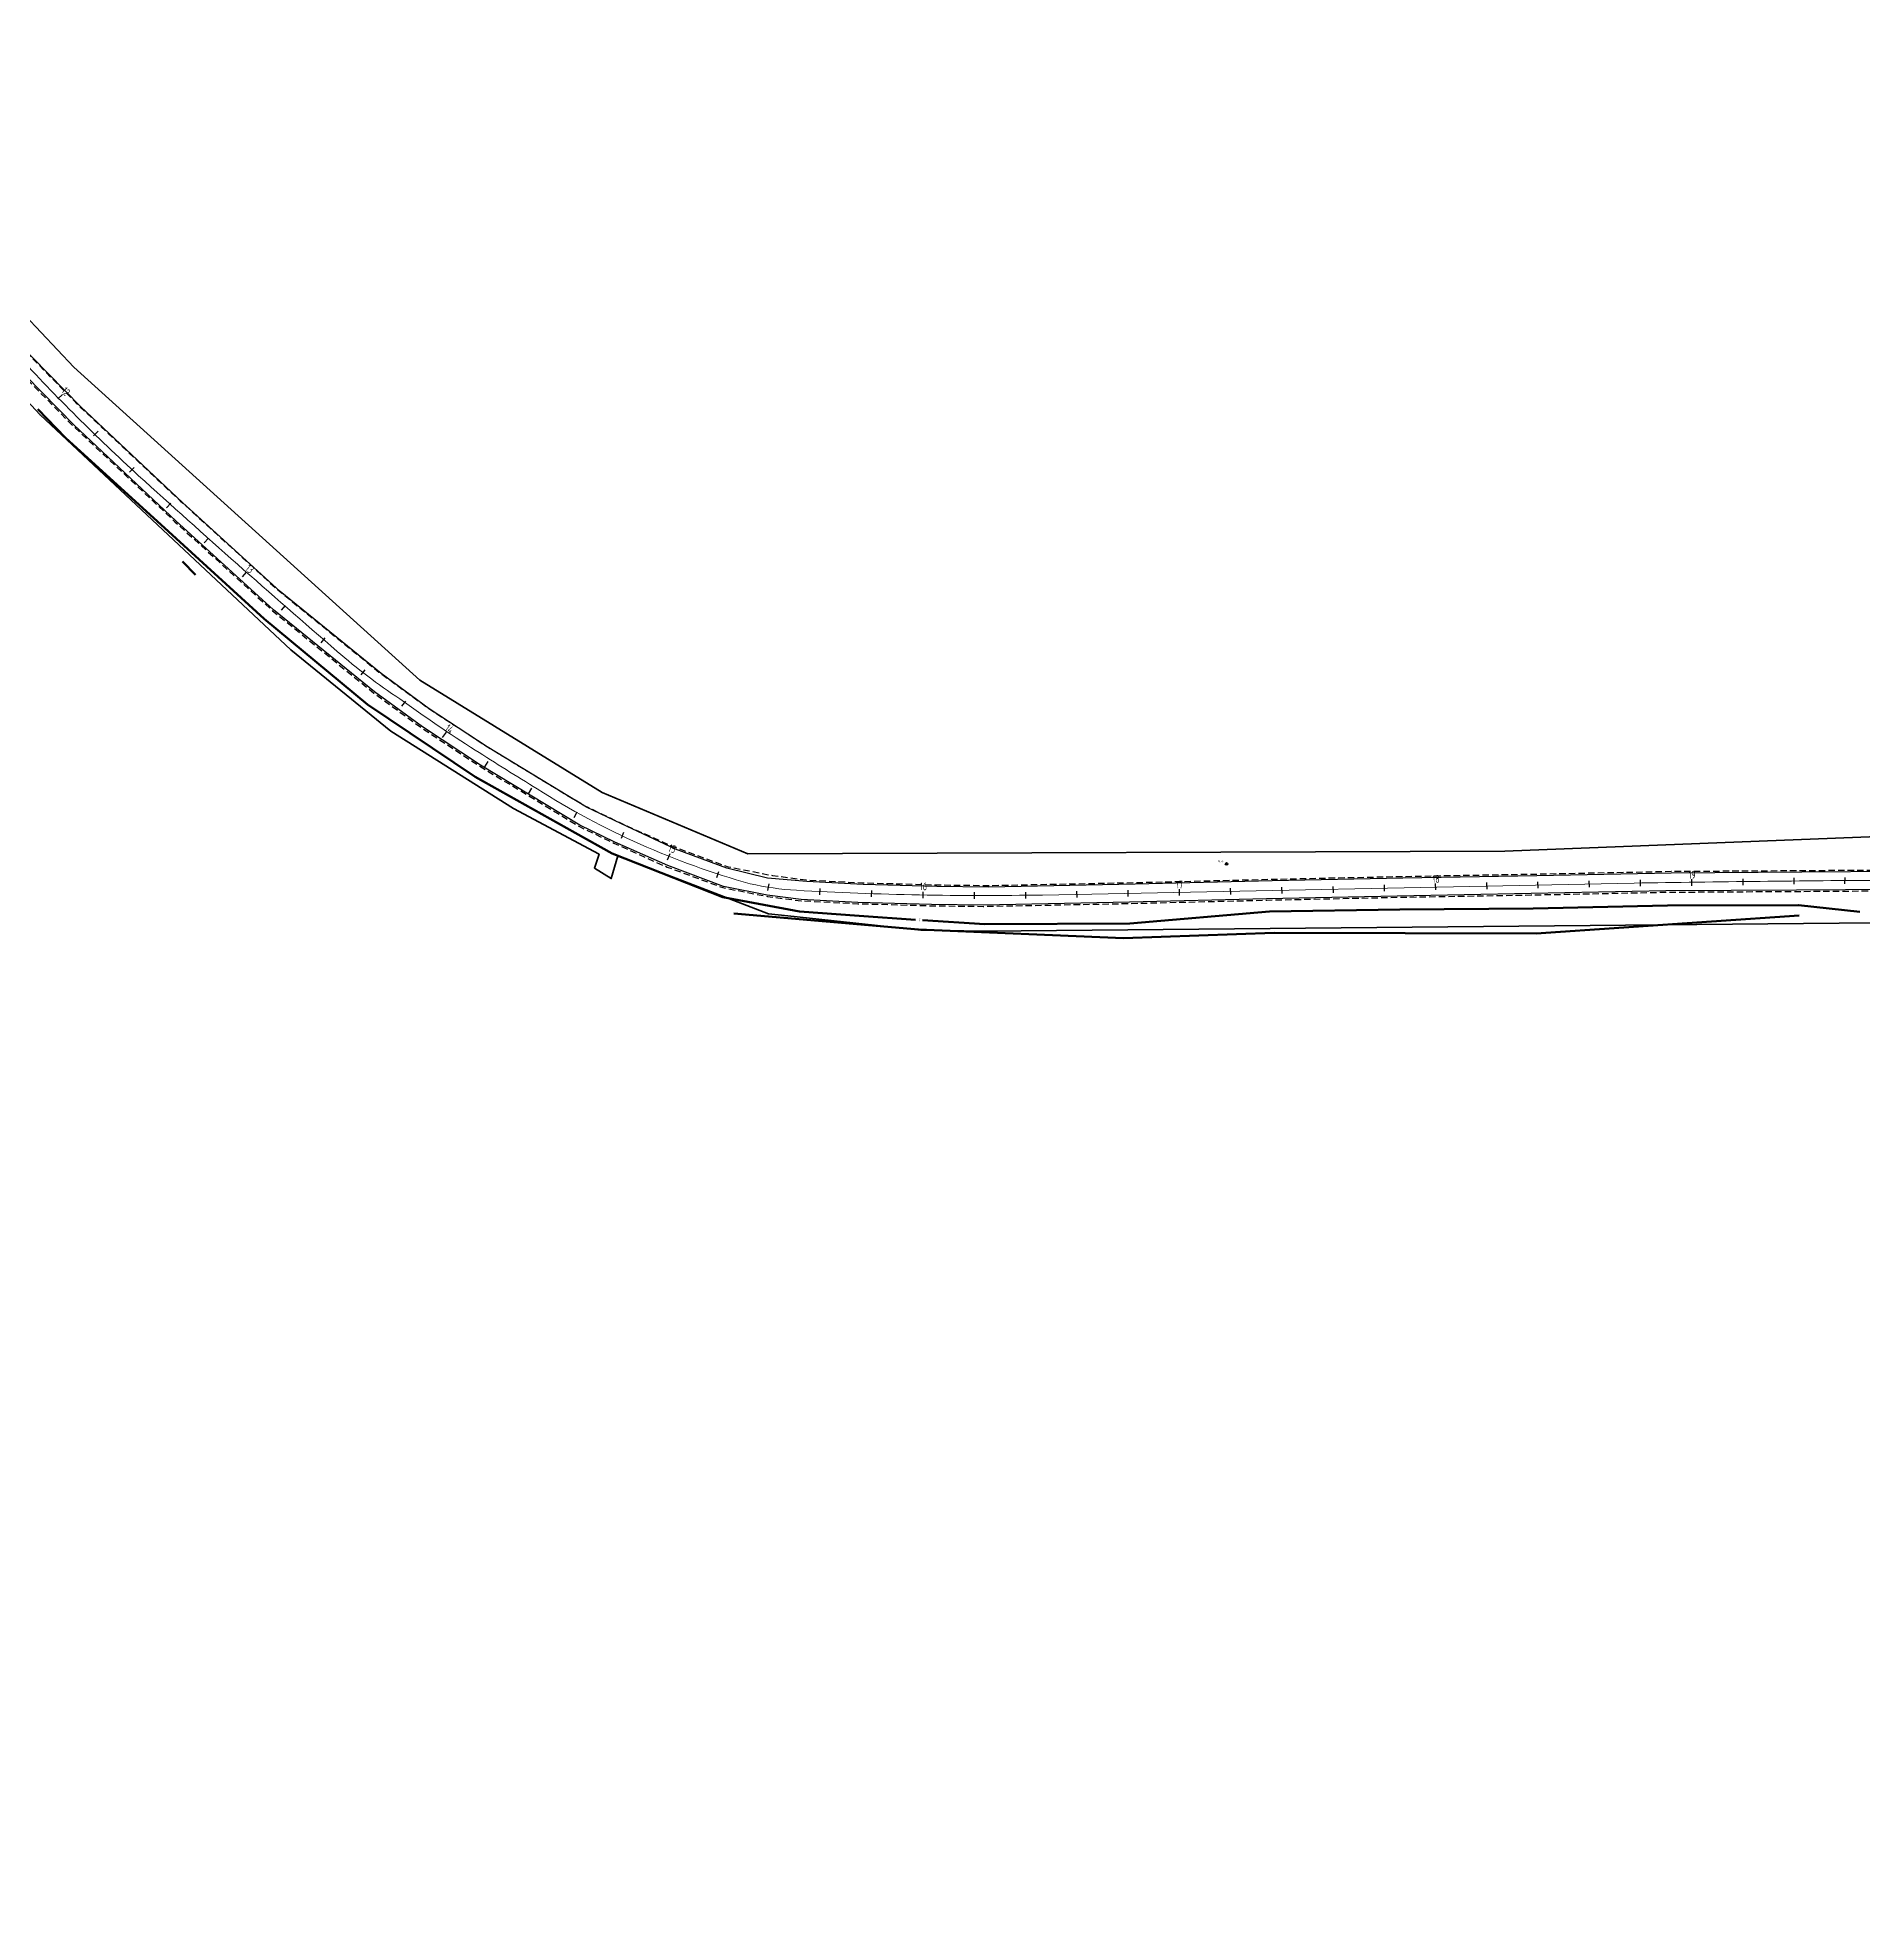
# Model space of a CAD drawing. Header units: metres. Extents: x 245702 to 2250761, y -1588929 to 6439132.
# Drawn here: x 2242968 to 2243680, y 539849 to 540584 of the extents above; entities that cross this region are included whole.
import ezdxf

# ---------------------------------------------------------------- set-up
doc = ezdxf.new("R2010")
doc.units = ezdxf.units.M
doc.linetypes.add('CONTI', pattern=[0])
doc.linetypes.add('DASHED2', pattern=[0.375, 0.25, -0.125])
doc.layers.add('10', color=1, linetype='Continuous', lineweight=35)
for name, color, linetype in [('NAD_MDEFAULT', 7, 'CONTI'), ('USLZNDEFAULT', 7, 'CONTI'), ('ОСЬ_ВЕРХ_ПОКРЫТИЯ_ПИКЕТЫ', 1, 'Continuous'), ('разметка', 7, 'Continuous')]:
    doc.layers.add(name, color=color, linetype=linetype)
doc.styles.add('eskd', font='spds.shx', dxfattribs={"width": 1.2, "oblique": 15})
doc.styles.get("Standard").update_dxf_attribs({"font": 'simplex.shx'})

# ---------------------------------------------------------------- blocks, each defined once
blk = doc.blocks.new('BL_7')
at = {"color": 0}
for p, q in [((-0.35, 0.35), (0.35, -0.35)), ((-0.35, -0.35), (0.35, 0.35))]:
    blk.add_line(p, q, dxfattribs=at)
blk.add_circle((0, 0), 0.5, dxfattribs=at)

msp = doc.modelspace()

# ---------------------------------------------------------------- linework, layer by layer
at = {"linetype": 'DASHED2', "ltscale": 10, "flags": 128}
for points in [[(2242858.33, 540573.46), (2242868.31, 540564.38), (2242909.34, 540519.68), (2242945.85, 540479.14), (2242983.79, 540440.49), (2243023.54, 540403.18), (2243061.66, 540368.43), (2243101.1, 540336.35), (2243119.79, 540322.7), (2243142.45, 540307.83), (2243181.16, 540284.35), (2243194.81, 540277.77), (2243210.91, 540270.49), (2243215.62, 540268.44), (2243237.31, 540260.44), (2243254.69, 540257.02), (2243267.85, 540255.3), (2243289.91, 540254.18), (2243318.68, 540253.38), (2243338.83, 540253.12), (2243396.01, 540254.26), (2243449.47, 540255.57), (2243500.38, 540256.67), (2243552.71, 540257.59), (2243605.18, 540258.66), (2243656.16, 540258.97), (2243694.26, 540259.23), (2243707.8, 540257.75), (2243713.75, 540256.79), (2243738.81, 540248.58), (2243786.41, 540225.12), (2243811.69, 540211.51), (2243835.85, 540197.82), (2243870.02, 540177.49), (2243880.1, 540170.98), (2243919.05, 540144.22), (2243949.72, 540123.01), (2243989.41, 540095.44), (2244006.39, 540084.67), (2244018.87, 540077.39), (2244031.04, 540071.95), (2244049.21, 540065.57), (2244063.09, 540061.18), (2244079.91, 540056.61), (2244098.37, 540052.24), (2244113.01, 540049.21), (2244134.98, 540044.7), (2244168.41, 540038.15), (2244362.38, 539999.08), (2244417.2, 539988.4), (2244467.44, 539978.72), (2244522.24, 539967.58), (2244579.07, 539956.07), (2244623, 539947.17), (2244675.97, 539936.41), (2244732.63, 539924.71), (2244779.93, 539914.72), (2244811.35, 539907.79), (2244822.71, 539904.95), (2244829.67, 539902.35), (2244841.31, 539897.74), (2244856.62, 539889.39), (2244863.51, 539884.49), (2244879.53, 539871.28), (2244894.45, 539858.53)], [(2242856.3, 540565.31), (2242866.28, 540556.23), (2242907.3, 540511.53), (2242943.82, 540470.99), (2242981.75, 540432.34), (2243021.5, 540395.03), (2243059.62, 540360.28), (2243099.07, 540328.2), (2243117.76, 540314.55), (2243140.42, 540299.68), (2243179.12, 540276.2), (2243192.77, 540269.62), (2243208.88, 540262.34), (2243213.58, 540260.3), (2243235.27, 540252.29), (2243252.66, 540248.87), (2243265.81, 540247.15), (2243287.88, 540246.03), (2243316.65, 540245.23), (2243336.8, 540244.97), (2243393.98, 540246.11), (2243447.44, 540247.42), (2243498.35, 540248.52), (2243550.68, 540249.44), (2243603.15, 540250.51), (2243654.12, 540250.82), (2243692.23, 540251.08), (2243705.76, 540249.6), (2243711.71, 540248.65), (2243736.77, 540240.43), (2243784.37, 540216.98), (2243809.65, 540203.36), (2243833.82, 540189.67), (2243867.98, 540169.35), (2243878.07, 540162.83), (2243917.02, 540136.07), (2243947.68, 540114.86), (2243987.37, 540087.29), (2244004.36, 540076.52), (2244016.84, 540069.24), (2244029.01, 540063.8), (2244047.17, 540057.42), (2244061.06, 540053.03), (2244077.88, 540048.46), (2244096.34, 540044.09), (2244110.97, 540041.06), (2244132.95, 540036.55), (2244166.37, 540030), (2244360.34, 539990.94), (2244415.17, 539980.25), (2244465.4, 539970.57), (2244520.21, 539959.43), (2244577.04, 539947.92), (2244620.96, 539939.02), (2244673.93, 539928.26), (2244730.59, 539916.56), (2244777.9, 539906.57), (2244809.45, 539899.86), (2244820.78, 539896.55), (2244827.64, 539894.2), (2244838.4, 539890.01), (2244850.01, 539883.25), (2244860.81, 539875.73), (2244877.23, 539862.57), (2244892.79, 539848.67)]]:
    msp.add_lwpolyline(points, dxfattribs=at)
at = {"elevation": 213.75, "flags": 128}
for points in [[(2243236.85, 540259.9), (2243216.84, 540267.31), (2243195.68, 540277.14), (2243182.02, 540283.73), (2243143.36, 540307.21), (2243120.69, 540322.1), (2243101.99, 540335.76), (2243062.55, 540367.79), (2243024.43, 540402.55), (2242984.73, 540439.87), (2242946.81, 540478.51)], [(2243692.22, 540251.59), (2243654.08, 540251.31), (2243603.14, 540251.01), (2243550.65, 540249.95), (2243498.36, 540249.02), (2243447.42, 540247.94), (2243393.97, 540246.63), (2243336.78, 540245.51), (2243316.65, 540245.73), (2243287.88, 540246.55), (2243265.85, 540247.66), (2243252.62, 540249.35), (2243235.47, 540252.78), (2243213.81, 540260.87), (2243193.1, 540270.01), (2243179.45, 540276.59), (2243140.78, 540300.08), (2243118.12, 540314.96), (2243099.41, 540328.62), (2243059.98, 540360.65), (2243021.85, 540395.41), (2242982.16, 540432.73), (2242944.23, 540471.37)], [(2243694.38, 540258.55), (2243656.24, 540258.27), (2243605.3, 540257.97), (2243552.81, 540256.91), (2243500.52, 540255.98), (2243449.58, 540254.9), (2243396.13, 540253.59), (2243338.94, 540252.47), (2243318.81, 540252.69), (2243290.04, 540253.51), (2243268.01, 540254.62), (2243252.7, 540256.04), (2243236.85, 540259.9), (2243236.85, 540259.9)]]:
    msp.add_lwpolyline(points, dxfattribs=at)
at = {"color": 5, "lineweight": 50, "flags": 128}
for points in [[(2242967.97, 540438.99), (2242978.77, 540427.81), (2243018.94, 540391.22), (2243056.3, 540357.12), (2243096.69, 540323.79), (2243138.62, 540295.45), (2243177.7, 540273.61), (2243192.1, 540265.55), (2243235.25, 540248.54), (2243265.22, 540242.94), (2243288.4, 540241.23), (2243310.48, 540239.77)], [(2243313.2, 540239.58), (2243337.46, 540238), (2243394, 540238.34), (2243448.48, 540243.04), (2243499.37, 540243.75), (2243499.37, 540243.75), (2243551.41, 540244.15), (2243551.41, 540244.15), (2243603.85, 540245.29), (2243654.95, 540245.49), (2243678.9, 540242.82)]]:
    msp.add_lwpolyline(points, dxfattribs=at)
at = {"color": 6, "lineweight": 50, "flags": 128}
for points in [[(2243024.5, 540379.48), (2243029.5, 540374.31)], [(2243239.54, 540242.26), (2243311.64, 540235.89), (2243391.53, 540232.56), (2243450.31, 540234.62), (2243552.63, 540234.41), (2243655.22, 540241.4)]]:
    msp.add_lwpolyline(points, dxfattribs=at)
at = {"layer": '10'}
for points in [[(2242860.82, 540583.84), (2242982.04, 540455.31), (2243117, 540333.16), (2243188.13, 540289.43), (2243245.01, 540265.5), (2243540.33, 540266.47), (2243692.51, 540272.5), (2243713.98, 540269.83), (2243753.92, 540251.76), (2243860.45, 540189.5), (2243885.68, 540173.1), (2243920, 540150.79), (2243971.61, 540119.03), (2244016.28, 540090.24), (2244052.1, 540076.05), (2244091.7, 540063.44), (2244122.37, 540049.64), (2244192.2, 540038.24)], [(2243698.46, 540238.7), (2243337.71, 540235.36), (2243312.51, 540235.64), (2243260.67, 540241.28), (2243253.13, 540242.1), (2243194.24, 540264.64), (2243191.7, 540255.82), (2243185.18, 540259.93), (2243186.98, 540265.34), (2243153.56, 540283.18), (2243105.67, 540313.38), (2243066.72, 540345.06), (2242968.87, 540436.68), (2242968.87, 540436.68), (2242898.24, 540512.62)]]:
    msp.add_lwpolyline(points, dxfattribs=at)
at = {"layer": 'ОСЬ_ВЕРХ_ПОКРЫТИЯ_ПИКЕТЫ'}
for p, q in [((2242975.82, 540442.97), (2242977.63, 540444.69)), ((2242975.82, 540442.97), (2242977.63, 540444.69)), ((2242989.72, 540428.56), (2242991.5, 540430.31)), ((2243003.84, 540414.37), (2243005.59, 540416.15)), ((2243018.23, 540400.45), (2243019.95, 540402.27)), ((2243032.9, 540386.82), (2243034.58, 540388.67)), ((2243047.83, 540373.49), (2243049.48, 540375.37)), ((2243047.83, 540373.49), (2243049.48, 540375.37)), ((2243063.03, 540360.46), (2243064.64, 540362.37)), ((2243078.49, 540347.73), (2243080.06, 540349.68)), ((2243094.19, 540335.31), (2243095.73, 540337.28)), ((2243110.01, 540323.06), (2243111.54, 540325.04)), ((2243125.92, 540310.91), (2243127.41, 540312.92)), ((2243125.92, 540310.91), (2243127.41, 540312.92)), ((2243142.35, 540299.38), (2243143.72, 540301.47)), ((2243159.49, 540288.94), (2243160.72, 540291.12)), ((2243177.3, 540279.66), (2243178.38, 540281.92)), ((2243195.68, 540271.59), (2243196.61, 540273.91)), ((2243213.71, 540263.19), (2243214.67, 540265.6)), ((2243232.92, 540256.2), (2243233.7, 540258.53)), ((2243252.85, 540251.18), (2243253.34, 540253.71)), ((2243453.42, 540250.02), (2243453.35, 540252.52)), ((2243473.45, 540250.29), (2243473.38, 540252.79)), ((2243493.44, 540250.86), (2243493.37, 540253.36)), ((2243513.43, 540251.42), (2243513.36, 540253.92)), ((2243533.42, 540251.74), (2243533.35, 540254.24)), ((2243553.33, 540252.06), (2243553.26, 540254.56)), ((2243573.35, 540252.5), (2243573.28, 540255)), ((2243593.33, 540252.86), (2243593.26, 540255.36)), ((2243613.32, 540253.04), (2243613.28, 540255.54)), ((2243633.29, 540253.21), (2243633.3, 540255.71)), ((2243653.22, 540253.63), (2243653.21, 540256.13)), ((2243673.02, 540253.8), (2243673.07, 540256.29)), ((2243273.14, 540249.51), (2243273.27, 540251.95)), ((2243293.3, 540248.69), (2243293.44, 540251.18)), ((2243313.36, 540248.18), (2243313.39, 540250.68)), ((2243333.44, 540247.96), (2243333.4, 540250.46)), ((2243353.5, 540248.05), (2243353.43, 540250.55)), ((2243373.48, 540248.44), (2243373.41, 540250.94)), ((2243393.46, 540248.83), (2243393.39, 540251.33)), ((2243413.44, 540249.2), (2243413.37, 540251.7)), ((2243433.45, 540249.64), (2243433.38, 540252.14))]:
    msp.add_line(p, q, dxfattribs=at)
at = {"layer": 'разметка', "lineweight": 18, "ltscale": 7}
for points in [[(2242960.07, 540460.01), (2242960.07, 540460.01, 0.020699), (2243007.35, 540412.98, 0.006437), (2243084.83, 540344.44, 0.031305), (2243109.22, 540325.9, 0.014266), (2243138.63, 540305.94, 0.004339), (2243162.83, 540290.84, 0.073859), (2243245.9, 540253.8), (2243245.9, 540253.8, 0.039215), (2243264, 540251.25, 0.002809)], [(2243264, 540251.25, 0.018255), (2243360.01, 540249.41), (2243590.77, 540254.07, -0.002543), (2243689.05, 540255.16, -0.09622), (2243738, 540244.27, -0.029905), (2243872.95, 540170.88), (2243949.84, 540118.5, 0.015142), (2244001.97, 540082.61, 0.016235), (2244013.18, 540075.81, 0.058011), (2244052.11, 540059.72, 0.027134), (2244120.94, 540043.21), (2244550.16, 539957.35), (2244550.16, 539957.35)]]:
    msp.add_lwpolyline(points, format="xyb", dxfattribs=at)

# ---------------------------------------------------------------- block references
at = {"layer": 'USLZNDEFAULT', "color": 7, "xscale": 0.999891400002628, "yscale": 0.999891400002628, "zscale": 0.999891400002628, "rotation": 343.014105092255}
msp.add_blockref('BL_7', (2243431.8, 540261.53), dxfattribs=at)

# ---------------------------------------------------------------- texts
at = {"color": 5, "lineweight": 50, "insert": (2243311.76, 540240.16), "char_height": 1, "attachment_point": 1, "rotation": 355.41887}
msp.add_mtext_dynamic_manual_height_columns('Г', width=0.2021, gutter_width=1, heights=[0], dxfattribs=at)
at = {"layer": 'NAD_MDEFAULT', "color": 7, "style": 'eskd', "oblique": 10, "width": 0.8}
msp.add_text(' Рп-4', height=0.875, rotation=2.53233, dxfattribs=at).set_placement((2243428.01, 540262.03))
at = {"layer": 'ОСЬ_ВЕРХ_ПОКРЫТИЯ_ПИКЕТЫ', "width": 0.6}
for s, rotation, p in [('12', 313.59597, (2242976.95, 540445.77)), ('13', 318.81894, (2243048.7, 540376.38)), ('14', 323.37534, (2243126.56, 540313.87)), ('15', 339.50065, (2243213.71, 540266.57)), ('16', 359.21711, (2243312.14, 540251.28)), ('17', 1.61848, (2243412.11, 540251.91)), ('18', 1.61848, (2243512.11, 540254.14)), ('19', 1.10668, (2243612.02, 540255.76))]:
    msp.add_text(s, height=3, rotation=rotation, dxfattribs=at).set_placement(p)

doc.saveas('drawing.dxf')
